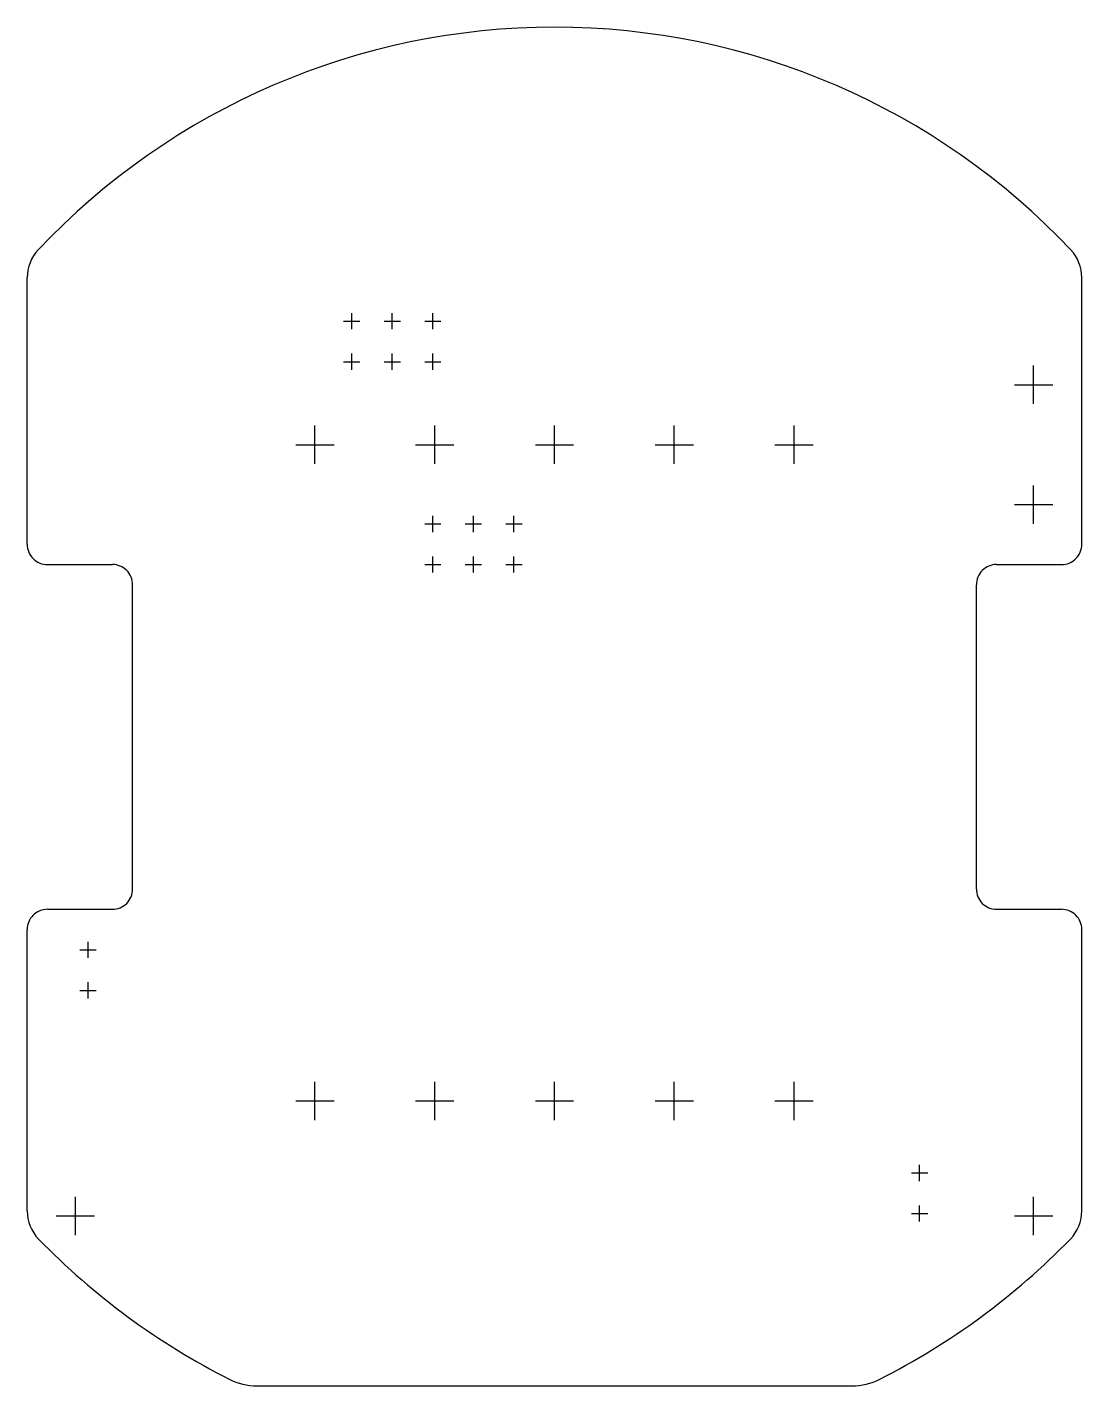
# Model space of a CAD drawing. Extents: x -1.3 to 1.3, y -1.6 to 1.75.
import ezdxf

# ---------------------------------------------------------------- set-up
doc = ezdxf.new("R2010")
doc.units = 0
doc.header["$MEASUREMENT"] = 0
doc.layers.add('gg1', color=1, linetype='Continuous', true_color=0xff0000)

msp = doc.modelspace()

# ---------------------------------------------------------------- linework, layer by layer
at = {"layer": 'gg1', "color": 1, "true_color": 0xff0000}
for points in [[(1.2731, 1.2007), (1.2731, 1.2007), (1.2731, 1.2007, 0.431458), (-1.2731, 1.2007), (-1.2731, 1.2007)], [(-1.2731, 1.2007), (-1.2731, 1.2007), (-1.2731, 1.2007, 0.189567), (-1.3, 1.1325), (-1.3, 1.1325)], [(1.3, 1.1325), (1.3, 1.1325), (1.3, 1.1325, 0.19027), (1.2731, 1.2007), (1.2731, 1.2007)], [(-1.3, 0.475), (-1.3, 0.475), (-1.3, 0.475, 0.414214), (-1.25, 0.425), (-1.25, 0.425)], [(1.25, 0.425), (1.25, 0.425), (1.25, 0.425, 0.414214), (1.3, 0.475), (1.3, 0.475)], [(-1.04, 0.375), (-1.04, 0.375), (-1.04, 0.375, 0.414214), (-1.09, 0.425), (-1.09, 0.425)], [(1.09, 0.425), (1.09, 0.425), (1.09, 0.425, 0.414214), (1.04, 0.375), (1.04, 0.375)], [(-1.09, -0.425), (-1.09, -0.425), (-1.09, -0.425, 0.414214), (-1.04, -0.375), (-1.04, -0.375)], [(1.04, -0.375), (1.04, -0.375), (1.04, -0.375, 0.414214), (1.09, -0.425), (1.09, -0.425)], [(-1.25, -0.425), (-1.25, -0.425), (-1.25, -0.425, 0.414214), (-1.3, -0.475), (-1.3, -0.475)], [(1.3, -0.475), (1.3, -0.475), (1.3, -0.475, 0.414214), (1.25, -0.425), (1.25, -0.425)], [(-1.3, -1.1686), (-1.3, -1.1686), (-1.3, -1.1686, 0.194515), (-1.2719, -1.2381), (-1.2719, -1.2381)], [(1.2719, -1.2381), (1.2719, -1.2381), (1.2719, -1.2381, 0.194496), (1.3, -1.1686), (1.3, -1.1686)], [(-1.2719, -1.2381), (-1.2719, -1.2381), (-1.2719, -1.2381, 0.082651), (-0.8017, -1.5837), (-0.8017, -1.5837)], [(0.8017, -1.5837), (0.8017, -1.5837), (0.8017, -1.5837, 0.082851), (1.2719, -1.2381), (1.2719, -1.2381)], [(-0.8017, -1.5837), (-0.8017, -1.5837), (-0.8017, -1.5837, 0.118955), (-0.7336, -1.6), (-0.7336, -1.6)], [(0.7336, -1.6), (0.7336, -1.6), (0.7336, -1.6, 0.117689), (0.8017, -1.5837), (0.8017, -1.5837)]]:
    msp.add_lwpolyline(points, format="xyb", dxfattribs=at)
for points in [[(-1.3, 0.475), (-1.3, 1.1325)], [(1.3, 0.475), (1.3, 1.1325)], [(-0.5, 1.005), (-0.5, 1.045)], [(-0.4, 1.005), (-0.4, 1.045)], [(-0.3, 1.005), (-0.3, 1.045)], [(-0.52, 1.025), (-0.48, 1.025)], [(-0.42, 1.025), (-0.38, 1.025)], [(-0.32, 1.025), (-0.28, 1.025)], [(-0.5, 0.905), (-0.5, 0.945)], [(-0.4, 0.905), (-0.4, 0.945)], [(-0.3, 0.905), (-0.3, 0.945)], [(-0.52, 0.925), (-0.48, 0.925)], [(-0.42, 0.925), (-0.38, 0.925)], [(-0.32, 0.925), (-0.28, 0.925)], [(1.1811, 0.8209), (1.1811, 0.9154)], [(1.1339, 0.8681), (1.2283, 0.8681)], [(-0.5906, 0.6732), (-0.5906, 0.7677)], [(-0.2953, 0.6732), (-0.2953, 0.7677)], [(0, 0.6732), (0, 0.7677)], [(0.2953, 0.6732), (0.2953, 0.7677)], [(0.5906, 0.6732), (0.5906, 0.7677)], [(-0.6378, 0.7205), (-0.5433, 0.7205)], [(-0.3425, 0.7205), (-0.248, 0.7205)], [(-0.0472, 0.7205), (0.0472, 0.7205)], [(0.248, 0.7205), (0.3425, 0.7205)], [(0.5433, 0.7205), (0.6378, 0.7205)], [(1.1811, 0.5256), (1.1811, 0.6201)], [(1.1339, 0.5728), (1.2283, 0.5728)], [(-0.3, 0.505), (-0.3, 0.545)], [(-0.2, 0.505), (-0.2, 0.545)], [(-0.1, 0.505), (-0.1, 0.545)], [(-0.32, 0.525), (-0.28, 0.525)], [(-0.22, 0.525), (-0.18, 0.525)], [(-0.12, 0.525), (-0.08, 0.525)], [(-0.3, 0.405), (-0.3, 0.445)], [(-0.2, 0.405), (-0.2, 0.445)], [(-0.1, 0.405), (-0.1, 0.445)], [(-1.25, 0.425), (-1.09, 0.425)], [(-0.32, 0.425), (-0.28, 0.425)], [(-0.22, 0.425), (-0.18, 0.425)], [(-0.12, 0.425), (-0.08, 0.425)], [(1.09, 0.425), (1.25, 0.425)], [(-1.04, -0.375), (-1.04, 0.375)], [(1.04, -0.375), (1.04, 0.375)], [(-1.25, -0.425), (-1.09, -0.425)], [(1.09, -0.425), (1.25, -0.425)], [(-1.3, -1.1686), (-1.3, -0.475)], [(1.3, -1.1686), (1.3, -0.475)], [(-1.17, -0.525), (-1.13, -0.525)], [(-1.15, -0.545), (-1.15, -0.505)], [(-1.17, -0.625), (-1.13, -0.625)], [(-1.15, -0.645), (-1.15, -0.605)], [(-0.5906, -0.9449), (-0.5906, -0.8504)], [(-0.2953, -0.9449), (-0.2953, -0.8504)], [(0, -0.9449), (0, -0.8504)], [(0.2953, -0.9449), (0.2953, -0.8504)], [(0.5906, -0.9449), (0.5906, -0.8504)], [(-0.6378, -0.8976), (-0.5433, -0.8976)], [(-0.3425, -0.8976), (-0.248, -0.8976)], [(-0.0472, -0.8976), (0.0472, -0.8976)], [(0.248, -0.8976), (0.3425, -0.8976)], [(0.5433, -0.8976), (0.6378, -0.8976)], [(0.9, -1.095), (0.9, -1.055)], [(0.88, -1.075), (0.92, -1.075)], [(-1.1811, -1.2283), (-1.1811, -1.1339)], [(1.1811, -1.2283), (1.1811, -1.1339)], [(0.9, -1.195), (0.9, -1.155)], [(-1.2283, -1.1811), (-1.1339, -1.1811)], [(0.88, -1.175), (0.92, -1.175)], [(1.1339, -1.1811), (1.2283, -1.1811)], [(-0.7336, -1.6), (0.7336, -1.6)]]:
    msp.add_lwpolyline(points, dxfattribs=at)

doc.saveas('drawing.dxf')
